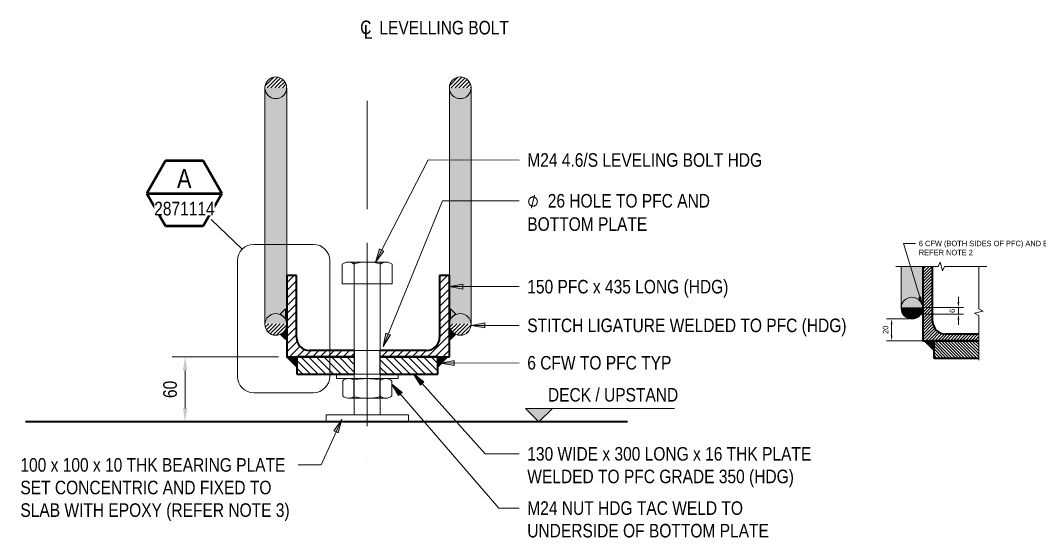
# Model space of a CAD drawing. Header units: metres. Extents: x 0.8 to 15.7, y 1.4 to 7.7.
# Drawn here: x 9.423 to 10.363, y 2.932 to 3.409 of the extents above; entities that cross this region are included whole.
import ezdxf

# ---------------------------------------------------------------- set-up
doc = ezdxf.new("R2010")
doc.units = ezdxf.units.M
doc.linetypes.add('JacobsCenter', pattern=[0.015, 0.009, -0.0015, 0.003, -0.0015])
doc.linetypes.add('JacobsDash', pattern=[0.0045, 0.003, -0.0015])
doc.layers.get('Defpoints').update_dxf_attribs({"color": 41})
for name, color, linetype, lineweight in [('D-BDGE', 7, 'Continuous', 13), ('D-BDGE-LINE', 7, 'Continuous', 9), ('D-ENHA-GEN-ANNO-SYMB', 7, 'Continuous', 9), ('D-ENHA-GEN-LINE', 7, 'Continuous', 13), ('D-ENHA-TEXT', 7, 'Continuous', 9), ('D-ENHA-TEXT-DIMS', 7, 'Continuous', 9)]:
    doc.layers.add(name, color=color, linetype=linetype, lineweight=lineweight)
doc.styles.add('Arial Narrow', font='ARIALN.TTF', dxfattribs={"height": 0.0025})
doc.styles.add('Arial Narrow_3', font='ARIALN.TTF', dxfattribs={"height": 0.0175})
doc.styles.add('Arial Narrow_4', font='ARIALN.TTF', dxfattribs={"height": 0.0125})
doc.styles.add('Arial Narrow_5', font='ARIALN.TTF', dxfattribs={"height": 0.005})
doc.styles.add('Segoe UI Symbol', font='seguisym.ttf', dxfattribs={"height": 0.0125})
doc.dimstyles.new('Dimension_Standard_O__mm__2', dxfattribs={"dimscale": 0.3048, "dimtxt": 0.012793, "dimasz": 0.04101, "dimexe": 0.03937, "dimexo": 0.024606, "dimgap": 0.024606, "dimtad": 1, "dimdec": 0, "dimlfac": 1000, "dimzin": 0, "dimdsep": 46, "dimtxsty": 'Arial Narrow_4', "dimsah": 1, "dimcen": 0.09, "dimaunit": 1, "dimadec": 4, "dimazin": 0, "dimtfac": 1, "dimtdec": 4, "dimtix": 1, "dimtmove": 0, "dimatfit": 3, "dimfxl": 1, "dimtvp": 1, "dimtfill": 1, "dimtolj": 1, "dimtzin": 0, "dimlwd": 18, "dimlwe": 18, "dimarcsym": 2})
doc.dimstyles.new('Dimension_Standard_O__mm__4', dxfattribs={"dimscale": 0.3048, "dimtxt": 0.005117, "dimasz": 0.016404, "dimexe": 0.015748, "dimexo": 0.009843, "dimgap": 0.009843, "dimtad": 1, "dimdec": 0, "dimlfac": 1000, "dimzin": 0, "dimdsep": 46, "dimtxsty": 'Arial Narrow_5', "dimsah": 1, "dimcen": 0.09, "dimaunit": 1, "dimadec": 4, "dimazin": 0, "dimtfac": 1, "dimtdec": 4, "dimtix": 1, "dimtmove": 0, "dimatfit": 3, "dimfxl": 1, "dimtvp": 1, "dimtfill": 1, "dimtolj": 1, "dimtzin": 0, "dimlwd": 18, "dimlwe": 18, "dimarcsym": 2})
pattern_1 = [(45, (5.1510533, 0), (-0.001767767, 0.001767767), [])]

# ---------------------------------------------------------------- blocks, each defined once
blk = doc.blocks.new('BreakLine - BreakLine-5816723-DRG-2871114 - DETAIL A')
at = {"layer": 'D-BDGE-LINE', "lineweight": 13}
for p, q in [((0.00029, 0), (0.03931, 0)), ((0.04531, 0), (0.08462, 0))]:
    blk.add_line(p, q, dxfattribs=at)
blk = doc.blocks.new('BreakLine - BreakLine-5816722-DRG-2871114 - DETAIL A')
at = {"layer": 'D-BDGE-LINE', "lineweight": 13}
for p, q in [((0, 0), (0.037, 0)), ((0.043, 0), (0.08, 0))]:
    blk.add_line(p, q, dxfattribs=at)
blk = doc.blocks.new('Drafting View - DetailHead-4939574-DRG-2871114 - SECTION 4')
at = {"layer": 'D-ENHA-GEN-ANNO-SYMB', "lineweight": 50}
for p, q in [((-0.00346, 0.006), (-0.00693, 0)), ((0.00346, 0.006), (-0.00346, 0.006)), ((0.00693, 0), (0.00346, 0.006)), ((-0.00693, 0), (0.00693, 0)), ((-0.00693, 0), (-0.00347, -0.006)), ((0.00346, -0.006), (0.00693, 0)), ((-0.00347, -0.006), (0.00346, -0.006))]:
    blk.add_line(p, q, dxfattribs=at)
blk = doc.blocks.new('CS_Annot_Centreline Symbol3 - CS_Annot_Centreline Symbol-5905071-DRG-2871114 - SECTION 4')
at = {"layer": 'D-ENHA-GEN-LINE', "lineweight": 9, "char_height": 0.0025, "attachment_point": 1, "style": 'Arial Narrow'}
for s, insert, width in [('C  ', (-0.00109, 0.00476), 0.0044093), ('L', (-0.00041, 0.00392), 0.0019241)]:
    blk.add_mtext(s, dxfattribs=dict(at, insert=insert, width=width))
blk = doc.blocks.new('DIMBLOCK22-DRG-2871114 - SECTION 4')
at = {"layer": 'D-ENHA-TEXT-DIMS', "color": 0, "lineweight": 18, "transparency": 16777216}
for p, q in [((9.66135, 3.09899), (9.56325, 3.09899)), ((9.57525, 3.08649), (9.57525, 3.05149)), ((9.57659, 3.03899), (9.56325, 3.03899))]:
    blk.add_line(p, q, dxfattribs=at)
at = {"layer": 'D-ENHA-TEXT-DIMS', "color": 0, "transparency": 16777216}
for points in [[(9.57317, 3.08649), (9.57733, 3.08649), (9.57525, 3.09899)], [(9.57317, 3.05149), (9.57733, 3.05149), (9.57525, 3.03899)]]:
    blk.add_solid(points, dxfattribs=at)
at = {"layer": 'Defpoints', "color": 0, "transparency": 16777216}
for p in [(9.66885, 3.09899), (9.57525, 3.03899), (9.58409, 3.03899)]:
    blk.add_point(p, dxfattribs=at)
at = {"layer": 'D-ENHA-TEXT-DIMS', "color": 0, "lineweight": 18, "transparency": 16777216, "insert": (9.56137, 3.06899), "char_height": 0.0125, "width": 0.0190066, "attachment_point": 5, "rotation": 90, "style": 'Arial Narrow_4', "bg_fill": 3, "box_fill_scale": 1.1, "bg_fill_color": 256, "bg_fill_true_color": 13158600, "bg_fill_transparency": 0}
blk.add_mtext('\\A1;60', dxfattribs=at)
blk = doc.blocks.new('SYM_ANO_Level - FINISHED LEVEL 2-5691598-DRG-2871114 - SECTION 4')
at = {"layer": 'D-ENHA-GEN-LINE', "lineweight": 9}
blk.add_hatch(color=256, dxfattribs=at).paths.add_polyline_path([(0, 0), (0.00247, -0.00247), (-0.00247, -0.00247)])
for p, q in [((0.00241, 0), (-0.00259, 0)), ((0, 0), (-0.00247, -0.00247)), ((0.00247, -0.00247), (0, 0)), ((-0.025, -0.00247), (0.00241, -0.00247)), ((-0.00247, -0.00247), (0.00247, -0.00247)), ((0.0018, -0.00247), (-0.0018, -0.00247))]:
    blk.add_line(p, q, dxfattribs=at)
blk = doc.blocks.new('DIMBLOCK23-DRG-2871114 - DETAIL A')
at = {"layer": 'D-ENHA-TEXT-DIMS', "color": 0, "lineweight": 18, "transparency": 16777216}
for p, q in [((10.28812, 3.14948), (10.28812, 3.15448)), ((10.25668, 3.13848), (10.29292, 3.13848)), ((10.25837, 3.14448), (10.29292, 3.14448)), ((10.28812, 3.13848), (10.28812, 3.14448)), ((10.28812, 3.13348), (10.28812, 3.12848))]:
    blk.add_line(p, q, dxfattribs=at)
at = {"layer": 'D-ENHA-TEXT-DIMS', "color": 0, "transparency": 16777216}
for points in [[(10.28729, 3.14948), (10.28895, 3.14948), (10.28812, 3.14448)], [(10.28729, 3.13348), (10.28895, 3.13348), (10.28812, 3.13848)]]:
    blk.add_solid(points, dxfattribs=at)
at = {"layer": 'Defpoints', "color": 0, "transparency": 16777216}
for p in [(10.25368, 3.13848), (10.25537, 3.14448)]:
    blk.add_point(p, dxfattribs=at)
at = {"layer": 'D-ENHA-TEXT-DIMS', "color": 0, "lineweight": 18, "transparency": 16777216, "insert": (10.28257, 3.14148), "char_height": 0.005, "width": 0.0038013, "attachment_point": 5, "rotation": 90, "style": 'Arial Narrow_5', "bg_fill": 3, "box_fill_scale": 1.1, "bg_fill_color": 256, "bg_fill_true_color": 13158600, "bg_fill_transparency": 0}
blk.add_mtext('\\A1;6', dxfattribs=at)
at = {"layer": 'Defpoints', "color": 0, "transparency": 16777216}
blk.add_point((10.28812, 3.14448), dxfattribs=at)
blk = doc.blocks.new('DIMBLOCK24-DRG-2871114 - DETAIL A')
at = {"layer": 'D-ENHA-TEXT-DIMS', "color": 0, "lineweight": 18, "transparency": 16777216}
for p, q in [((10.24231, 3.13396), (10.22172, 3.13396)), ((10.22652, 3.12896), (10.22652, 3.11896)), ((10.26237, 3.11396), (10.22172, 3.11396))]:
    blk.add_line(p, q, dxfattribs=at)
at = {"layer": 'D-ENHA-TEXT-DIMS', "color": 0, "transparency": 16777216}
for points in [[(10.22569, 3.12896), (10.22735, 3.12896), (10.22652, 3.13396)], [(10.22569, 3.11896), (10.22735, 3.11896), (10.22652, 3.11396)]]:
    blk.add_solid(points, dxfattribs=at)
at = {"layer": 'Defpoints', "color": 0, "transparency": 16777216}
for p in [(10.24531, 3.13396), (10.22652, 3.11396), (10.26537, 3.11396)]:
    blk.add_point(p, dxfattribs=at)
at = {"layer": 'D-ENHA-TEXT-DIMS', "color": 0, "lineweight": 18, "transparency": 16777216, "insert": (10.22097, 3.12396), "char_height": 0.005, "width": 0.0076026, "attachment_point": 5, "rotation": 90, "style": 'Arial Narrow_5', "bg_fill": 3, "box_fill_scale": 1.1, "bg_fill_color": 256, "bg_fill_true_color": 13158600, "bg_fill_transparency": 0}
blk.add_mtext('\\A1;20', dxfattribs=at)

msp = doc.modelspace()

# ---------------------------------------------------------------- hatches: boundary and pattern name
at = {"layer": 'D-BDGE-LINE'}
h = msp.add_hatch(dxfattribs=at)
h.set_pattern_fill('FP_1', color=256, style=0, pattern_type=2)
h.set_pattern_definition(pattern_1)
h.paths.add_polyline_path([(9.6488681, 3.3466741), (9.6488681, 3.3472029), (9.6687985, 3.3472029), (9.6684578, 3.3497911), (9.6674588, 3.3522029), (9.6658696, 3.354274), (9.6637985, 3.3558632), (9.6613867, 3.3568622), (9.6587985, 3.3572029), (9.6562103, 3.3568622), (9.6537985, 3.3558632), (9.6517274, 3.354274), (9.6501383, 3.3522029), (9.6491393, 3.3497911), (9.6487985, 3.3472029)])
h = msp.add_hatch(dxfattribs=at)
h.set_pattern_fill('FP_1', color=256, style=0, pattern_type=2)
h.set_pattern_definition(pattern_1)
h.paths.add_polyline_path([(9.8388369, 3.3466741), (9.8389065, 3.3472029), (9.8385658, 3.3497911), (9.8375668, 3.3522029), (9.8359776, 3.354274), (9.8339065, 3.3558632), (9.8314947, 3.3568622), (9.8289065, 3.3572029), (9.8263183, 3.3568622), (9.8239065, 3.3558632), (9.8218354, 3.354274), (9.8202462, 3.3522029), (9.8192472, 3.3497911), (9.8189065, 3.3472029), (9.8388369, 3.3472029)])
at = {"layer": 'D-BDGE-LINE', "true_color": 0xffffff}
for points in [[(9.6687985, 3.1295052), (9.6688525, 3.1295052), (9.6687985, 3.3472029), (9.6488681, 3.3472029), (9.6488681, 3.1295052), (9.6687877, 3.1295052)], [(9.8192472, 3.1295052), (9.8388369, 3.1295159), (9.8388369, 3.3472029), (9.8188525, 3.3472029), (9.8189065, 3.1295052), (9.8190929, 3.1295052)], [(10.2545735, 3.1444792), (10.2553663, 3.1444792), (10.2553663, 3.1822951), (10.2353819, 3.1822951), (10.2353819, 3.1444792), (10.2545626, 3.1444792)]]:
    msp.add_hatch(color=7, dxfattribs=at).paths.add_polyline_path(points)
at = {"layer": 'D-BDGE-LINE', "true_color": 0x808080}
h = msp.add_hatch(dxfattribs=at)
h.set_pattern_fill('FP_4', color=8, style=0, pattern_type=2)
h.set_pattern_definition([(45, (5.7380608, 0), (-0.00141421356, 0.00141421356), [])])
h.paths.add_polyline_path([(10.2690619, 3.1139612), (10.3068672, 3.1139612), (10.3068672, 3.1199612), (10.2763663, 3.1199612), (10.2747869, 3.1200669), (10.2732605, 3.1203701), (10.2717746, 3.1208759), (10.2703663, 3.1215689), (10.2690619, 3.122442), (10.267881, 3.1234759), (10.2668471, 3.1246569), (10.265974, 3.1259612), (10.2652809, 3.1273695), (10.2647752, 3.1288554), (10.264472, 3.1303818), (10.2643663, 3.1319612), (10.2643663, 3.1822951), (10.2553663, 3.1822951), (10.2553663, 3.1139612), (10.267881, 3.1139612)])
h = msp.add_hatch(dxfattribs=at)
h.set_pattern_fill('FP_2', color=8, style=0, pattern_type=2)
h.set_pattern_definition([(45, (5.1510533, 0), (-0.003535534, 0.003535534), [])])
h.paths.add_polyline_path([(9.6688525, 3.0989871), (9.7311423, 3.0989871), (9.7311423, 3.1049871), (9.6898525, 3.1049871), (9.6867467, 3.105396), (9.6838525, 3.1065948), (9.6813672, 3.1085018), (9.6794602, 3.1109871), (9.6782614, 3.1138813), (9.6778525, 3.1169871), (9.6778525, 3.1739871), (9.6688525, 3.1739871), (9.6688525, 3.1049871)])
h.paths.add_polyline_path([(9.8188525, 3.0989871), (9.8188525, 3.1739871), (9.8098525, 3.1739871), (9.8098525, 3.1169871), (9.8094436, 3.1138813), (9.8082448, 3.1109871), (9.8063378, 3.1085018), (9.8038525, 3.1065948), (9.8009583, 3.105396), (9.7978525, 3.1049871), (9.7551423, 3.1049871), (9.7551423, 3.0989871), (9.8175432, 3.0989871)])
at = {"layer": 'D-BDGE-LINE'}
h = msp.add_hatch(dxfattribs=at)
h.set_pattern_fill('FP_6', color=256, style=0, pattern_type=2)
h.set_pattern_definition([(45, (5.7380608, 0), (-0.00070710678, 0.00070710678), [])])
h.paths.add_polyline_path([(10.2453123, 3.1339612), (10.2479005, 3.1343019), (10.2503123, 3.1353009), (10.2523834, 3.1368901), (10.2539725, 3.1389612), (10.2549716, 3.141373), (10.2553123, 3.1439612), (10.2552441, 3.1444792), (10.2353819, 3.14449), (10.2353123, 3.1439612), (10.235653, 3.141373), (10.236652, 3.1389612), (10.2382412, 3.1368901), (10.2403123, 3.1353009), (10.2427241, 3.1343019)])
at = {"layer": 'D-BDGE-LINE', "true_color": 0xd6ccbe}
for points in [[(10.2553663, 3.1373712), (10.2553123, 3.1439612), (10.2551259, 3.1420392), (10.2550067, 3.1416401), (10.2549716, 3.141373), (10.2548119, 3.1409877), (10.2545735, 3.1401889), (10.2541358, 3.1393553), (10.2539725, 3.1389612), (10.2538342, 3.1387808), (10.2536758, 3.1384792), (10.2551259, 3.1375288)], [(10.2553663, 3.1439612), (10.2553663, 3.1444792), (10.2553015, 3.1444792), (10.2553123, 3.1443928)], [(9.6688525, 3.1223971), (9.6687985, 3.1289871), (9.6686121, 3.1270651), (9.6680597, 3.1252148), (9.667162, 3.1235052), (9.6687985, 3.1224325)], [(9.6688525, 3.1289871), (9.6687985, 3.1295052), (9.6687947, 3.129449), (9.6687985, 3.1294187)], [(9.8188525, 3.1223971), (9.820543, 3.1235052), (9.8196453, 3.1252148), (9.8190929, 3.1270651), (9.8188525, 3.1289871), (9.8188525, 3.1252148)]]:
    msp.add_hatch(color=9, dxfattribs=at).paths.add_polyline_path(points)
at = {"layer": 'D-BDGE-LINE'}
h = msp.add_hatch(dxfattribs=at)
h.set_pattern_fill('FP_1', color=256, style=0, pattern_type=2)
h.set_pattern_definition(pattern_1)
h.paths.add_polyline_path([(9.6587985, 3.1189871), (9.6613867, 3.1193279), (9.6637985, 3.1203269), (9.6658696, 3.1219161), (9.667469, 3.1240117), (9.6684578, 3.1263989), (9.6687985, 3.1289871), (9.6687303, 3.1295052), (9.6488681, 3.1295159), (9.6487985, 3.1289871), (9.6491393, 3.1263989), (9.6501383, 3.1239871), (9.6517274, 3.1219161), (9.6537985, 3.1203269), (9.6562103, 3.1193279)])
h = msp.add_hatch(dxfattribs=at)
h.set_pattern_fill('FP_1', color=256, style=0, pattern_type=2)
h.set_pattern_definition(pattern_1)
h.paths.add_polyline_path([(9.8289065, 3.1189871), (9.8314947, 3.1193279), (9.8339065, 3.1203269), (9.8359776, 3.1219161), (9.8375668, 3.1239871), (9.8385658, 3.1263989), (9.8389065, 3.1289871), (9.8388369, 3.1295052), (9.8189747, 3.1295052), (9.8189065, 3.1289871), (9.8192472, 3.1263989), (9.8202462, 3.1239871), (9.8218354, 3.1219161), (9.8239065, 3.1203269), (9.8263183, 3.1193279)])
at = {"layer": 'D-BDGE-LINE', "true_color": 0x808080}
for points in [[(9.6676998, 3.1149559), (9.6676998, 3.1231527), (9.6672347, 3.1234575), (9.6654042, 3.121276), (9.662823, 3.1198327), (9.6674588, 3.115197)], [(9.8200052, 3.1149559), (9.824882, 3.1198327), (9.8223008, 3.121276), (9.8204703, 3.1234575), (9.8200052, 3.1230876), (9.8200052, 3.1169871)], [(10.2653663, 3.1050323), (10.2653663, 3.1139612), (10.2564374, 3.1139612), (10.2652809, 3.1051176)], [(9.6781423, 3.0895862), (9.6781423, 3.0989871), (9.6687894, 3.0989391), (9.6778525, 3.089876)], [(9.8081423, 3.0895862), (9.8175432, 3.0989871), (9.8081423, 3.0989871)]]:
    msp.add_hatch(color=8, dxfattribs=at).paths.add_polyline_path(points)
h = msp.add_hatch(dxfattribs=at)
h.set_pattern_fill('FP_5', color=8, style=0, pattern_type=2)
h.set_pattern_definition([(315, (5.7380608, 0), (0.00141421356, 0.00141421356), [])])
h.paths.add_polyline_path([(10.2653663, 3.0979612), (10.3068672, 3.0979612), (10.3068672, 3.1139612), (10.2653663, 3.1139612)])
h = msp.add_hatch(dxfattribs=at)
h.set_pattern_fill('FP_3', color=8, style=0, pattern_type=2)
h.set_pattern_definition([(315, (5.1510533, 0), (0.003535534, 0.003535534), [])])
h.paths.add_polyline_path([(9.6838525, 3.0829871), (9.7311423, 3.0829871), (9.7311423, 3.0989871), (9.6781423, 3.0989871), (9.6781423, 3.0829871), (9.6813672, 3.0829871)])
h.paths.add_polyline_path([(9.8038525, 3.0829871), (9.8081423, 3.0829871), (9.8081423, 3.0989871), (9.7551423, 3.0989871), (9.7551423, 3.0829871), (9.8009583, 3.0829871)])
at = {"layer": 'D-ENHA-TEXT'}
for points in [[(9.7507686, 3.1864037), (9.7584448, 3.1965123), (9.7545245, 3.1985281)], [(9.8188544, 3.163779), (9.8313544, 3.1615749), (9.8313544, 3.1659831)], [(10.2539916, 3.1492716), (10.253393, 3.1543134), (10.2517048, 3.1538046)], [(9.8391125, 3.1280612), (9.8516125, 3.1258571), (9.8516125, 3.1302653)], [(9.7576884, 3.1085187), (9.7644416, 3.119266), (9.7603585, 3.1209275)], [(9.8108778, 3.0933113), (9.8233857, 3.0911522), (9.8233698, 3.0955603)], [(9.7854373, 3.0837372), (9.792134, 3.0729547), (9.795418, 3.0758954)], [(9.7654157, 3.0741888), (9.7719241, 3.0632916), (9.7752587, 3.0661748)], [(9.7196089, 3.0412143), (9.7124268, 3.0307489), (9.7164393, 3.0289236)]]:
    msp.add_hatch(color=256, dxfattribs=at).paths.add_polyline_path(points)

# ---------------------------------------------------------------- linework, layer by layer
at = {"layer": 'D-BDGE', "linetype": 'JacobsCenter', "lineweight": 9}
for p, q in [((9.7431423, 3.0350954), (9.7431423, 3.3893371)), ((9.7431423, 3.20412), (9.7431423, 3.00412))]:
    msp.add_line(p, q, dxfattribs=at)
at = {"layer": 'D-BDGE'}
for p, q in [((9.6488681, 3.3472029), (9.6488681, 3.1295052)), ((9.6688525, 3.1295052), (9.6688525, 3.3472029)), ((9.8188525, 3.3472029), (9.8188525, 3.1295052)), ((9.8388369, 3.1295052), (9.8388369, 3.3472029)), ((10.2353819, 3.1822951), (10.2353819, 3.1444792)), ((10.2553663, 3.1444792), (10.2553663, 3.1822951))]:
    msp.add_line(p, q, dxfattribs=at)
at = {"layer": 'D-BDGE', "lineweight": 18}
for p, q in [((9.7247556, 3.1863788), (9.7615289, 3.1863788)), ((9.7311423, 3.1663788), (9.7311423, 3.1863788)), ((9.7551423, 3.1663788), (9.7551423, 3.1863788)), ((9.7201423, 3.1663788), (9.7201423, 3.1844103)), ((9.7201423, 3.1791838), (9.7201423, 3.1700738)), ((9.7311423, 3.1791838), (9.7311423, 3.1700738)), ((9.7661423, 3.1663788), (9.7661423, 3.1844103)), ((9.7201423, 3.1663788), (9.7661423, 3.1663788)), ((9.7562273, 3.1663788), (9.7267162, 3.1663788)), ((9.7311423, 3.1049871), (9.7311423, 3.1663788)), ((9.7551423, 3.1049871), (9.7551423, 3.1663788)), ((9.7716423, 3.0829871), (9.7146423, 3.0829871)), ((9.7146423, 3.0829871), (9.7146423, 3.0789871)), ((9.7311423, 3.0829871), (9.7161423, 3.0829871)), ((9.7311423, 3.0454871), (9.7311423, 3.0829871)), ((9.7731423, 3.0829871), (9.7551423, 3.0829871)), ((9.7551423, 3.0454871), (9.7551423, 3.0829871)), ((9.7716423, 3.0789871), (9.7716423, 3.0829871)), ((9.7146423, 3.0789871), (9.7716423, 3.0789871)), ((9.7205097, 3.0770186), (9.7205097, 3.0629556)), ((9.7205097, 3.0661821), (9.7205097, 3.0752921)), ((9.7593882, 3.0789871), (9.7268964, 3.0789871)), ((9.7547748, 3.0770186), (9.7547748, 3.0609871)), ((9.7657748, 3.0770186), (9.7657748, 3.0629556)), ((9.7251231, 3.0609871), (9.7611615, 3.0609871)), ((9.7558598, 3.0609871), (9.7268964, 3.0609871)), ((9.7811423, 3.0454871), (9.7051423, 3.0454871)), ((9.7051423, 3.0389871), (9.7051423, 3.0454871)), ((9.7811423, 3.0389871), (9.7811423, 3.0454871)), ((9.7811423, 3.0389871), (9.7051423, 3.0389871))]:
    msp.add_line(p, q, dxfattribs=at)
at = {"layer": 'D-BDGE', "lineweight": 35}
for p, q in [((10.2553663, 3.1822951), (10.2553663, 3.1139612)), ((10.2643663, 3.1319612), (10.2643663, 3.1822951)), ((9.6688525, 3.1739871), (9.6688525, 3.0989871)), ((9.6778525, 3.1739871), (9.6688525, 3.1739871)), ((9.6778525, 3.1169871), (9.6778525, 3.1739871)), ((9.8188525, 3.1739871), (9.8098525, 3.1739871)), ((9.8098525, 3.1739871), (9.8098525, 3.1169871)), ((9.8188525, 3.0989871), (9.8188525, 3.1739871)), ((10.3068672, 3.1199612), (10.2763663, 3.1199612)), ((10.2553663, 3.1139612), (10.3068672, 3.1139612)), ((10.3068672, 3.1139612), (10.2653663, 3.1139612)), ((10.2653663, 3.1139612), (10.2653663, 3.0979612)), ((9.7311423, 3.1049871), (9.6898525, 3.1049871)), ((9.7978525, 3.1049871), (9.7551423, 3.1049871)), ((9.6688525, 3.0989871), (9.7311423, 3.0989871)), ((9.7311423, 3.0989871), (9.6781423, 3.0989871)), ((9.6781423, 3.0989871), (9.6781423, 3.0829871)), ((9.7551423, 3.0989871), (9.8188525, 3.0989871)), ((9.8081423, 3.0989871), (9.7551423, 3.0989871)), ((9.8081423, 3.0829871), (9.8081423, 3.0989871)), ((10.2653663, 3.0979612), (10.3068672, 3.0979612)), ((9.6781423, 3.0829871), (9.7311423, 3.0829871)), ((9.7551423, 3.0829871), (9.8081423, 3.0829871)), ((9.9831423, 3.0389871), (9.4281423, 3.0389871))]:
    msp.add_line(p, q, dxfattribs=at)
at = {"layer": 'D-BDGE', "lineweight": 9}
for p, q in [((10.2553663, 3.1505512), (10.2536758, 3.1494432)), ((10.2553663, 3.1439612), (10.2553663, 3.1505512)), ((10.2536758, 3.1384792), (10.2553663, 3.1373712)), ((10.2553663, 3.1373712), (10.2553663, 3.1439612)), ((9.6688525, 3.1355772), (9.667162, 3.1344691)), ((9.6688525, 3.1289871), (9.6688525, 3.1355772)), ((9.6688525, 3.1223971), (9.6688525, 3.1289871)), ((9.8188525, 3.1355772), (9.8188525, 3.1289871)), ((9.820543, 3.1344691), (9.8188525, 3.1355772)), ((9.8188525, 3.1289871), (9.8188525, 3.1223971)), ((9.667162, 3.1235052), (9.6688525, 3.1223971)), ((9.8188525, 3.1223971), (9.820543, 3.1235052)), ((10.2653663, 3.1139612), (10.2653663, 3.0979612)), ((9.7311423, 3.0829871), (9.7551423, 3.0829871)), ((9.7307748, 3.0777351), (9.7307748, 3.0622391))]:
    msp.add_line(p, q, dxfattribs=at)
at = {"layer": 'D-BDGE', "color": 8, "lineweight": 9, "true_color": 0x808080}
for p, q in [((9.6676998, 3.1432731), (9.662823, 3.1383964)), ((9.662823, 3.1383964), (9.6654042, 3.1369531)), ((9.6676998, 3.1342173), (9.6676998, 3.1432731)), ((9.8200052, 3.1432731), (9.8200052, 3.1342173)), ((9.824882, 3.1383964), (9.8200052, 3.1432731)), ((9.8223008, 3.1369531), (9.824882, 3.1383964)), ((9.6654042, 3.1369531), (9.6676998, 3.1342173)), ((9.8200052, 3.1342173), (9.8223008, 3.1369531)), ((9.6654042, 3.121276), (9.662823, 3.1198327)), ((9.662823, 3.1198327), (9.6676998, 3.1149559)), ((9.6676998, 3.1240117), (9.6654042, 3.121276)), ((9.6676998, 3.1149559), (9.6676998, 3.1240117)), ((9.8223008, 3.121276), (9.8200052, 3.1240117)), ((9.8200052, 3.1240117), (9.8200052, 3.1149559)), ((9.8200052, 3.1149559), (9.824882, 3.1198327)), ((9.824882, 3.1198327), (9.8223008, 3.121276)), ((10.2653663, 3.1139612), (10.2564374, 3.1139612)), ((10.2564374, 3.1139612), (10.2653663, 3.1050323)), ((10.2653663, 3.1050323), (10.2653663, 3.1139612)), ((9.6781423, 3.0989871), (9.6687414, 3.0989871)), ((9.6687414, 3.0989871), (9.6781423, 3.0895862)), ((9.6781423, 3.0895862), (9.6781423, 3.0989871)), ((9.8081423, 3.0895862), (9.8175432, 3.0989871)), ((9.8175432, 3.0989871), (9.8081423, 3.0989871)), ((9.8081423, 3.0989871), (9.8081423, 3.0895862))]:
    msp.add_line(p, q, dxfattribs=at)
at = {"layer": 'D-BDGE', "lineweight": 25}
for p, q in [((9.7311423, 3.1049871), (9.7311423, 3.0829871)), ((9.7551423, 3.0829871), (9.7551423, 3.1049871))]:
    msp.add_line(p, q, dxfattribs=at)
at = {"layer": 'D-BDGE', "linetype": 'JacobsDash'}
msp.add_line((9.7551423, 3.1049871), (9.7311423, 3.1049871), dxfattribs=at)
at = {"layer": 'D-BDGE'}
for centre, start, end in [((9.6587985, 3.3472029), 90, 270), ((9.6587985, 3.3472029), 270, 90), ((9.8289065, 3.3472029), 90, 270), ((9.8289065, 3.3472029), 270, 90), ((10.2453123, 3.1439612), 0, 180), ((9.6587985, 3.1289871), 0, 180), ((9.8289065, 3.1289871), 0, 180), ((10.2453123, 3.1439612), 180, 0), ((9.6587985, 3.1289871), 180, 0), ((9.8289065, 3.1289871), 180, 0)]:
    msp.add_arc(centre, 0.01, start, end, dxfattribs=at)
at = {"layer": 'D-BDGE', "lineweight": 18}
for centre, radius, start, end in [((9.7256423, 3.1779108), 0.0085143, 55.9677093, 130.2386427), ((9.7431423, 3.1282451), 0.0581337, 77.3460448, 102.6539552), ((9.7606423, 3.1779108), 0.0085143, 49.7613573, 124.0322907), ((9.7260097, 3.0705191), 0.0085143, 57.449547, 130.2386427), ((9.7427748, 3.0208534), 0.0581337, 78.087318, 102.0981473), ((9.7602748, 3.0705191), 0.0085143, 49.7613573, 130.2386427), ((9.7260097, 3.0694551), 0.0085143, 229.7613573, 302.550453), ((9.7427748, 3.1191208), 0.0581337, 257.9018527, 281.912682), ((9.7602748, 3.0694551), 0.0085143, 229.7613573, 310.2386427)]:
    msp.add_arc(centre, radius, start, end, dxfattribs=at)
at = {"layer": 'D-BDGE', "lineweight": 35}
for centre, start, end in [((10.2763663, 3.1319612), 180, 270), ((9.6898525, 3.1169871), 180, 270), ((9.7978525, 3.1169871), 270, 0)]:
    msp.add_arc(centre, 0.012, start, end, dxfattribs=at)
at = {"layer": 'D-ENHA-GEN-ANNO-SYMB', "lineweight": 18}
for p, q in [((9.6934918, 3.2028035), (9.6384729, 3.2028035)), ((9.6234729, 3.1878035), (9.6234729, 3.0809403)), ((9.7084918, 3.0809403), (9.7084918, 3.1878035)), ((9.6384729, 3.0659403), (9.6934918, 3.0659403))]:
    msp.add_line(p, q, dxfattribs=at)
for centre, start, end in [((9.6384729, 3.1878035), 90, 180), ((9.6934918, 3.1878035), 0, 90), ((9.6384729, 3.0809403), 180, 270), ((9.6934918, 3.0809403), 270, 0)]:
    msp.add_arc(centre, 0.015, start, end, dxfattribs=at)
at = {"layer": 'D-ENHA-GEN-LINE'}
for p, q in [((10.2693663, 3.1822951), (10.2713663, 3.1862951)), ((10.2713663, 3.1862951), (10.2733663, 3.1782951)), ((10.2323663, 3.1822951), (10.2303663, 3.1822951)), ((10.2753663, 3.1822951), (10.2733663, 3.1782951)), ((10.3123663, 3.1822951), (10.3143663, 3.1822951)), ((10.3108672, 3.1412726), (10.3028672, 3.1392726)), ((10.3068672, 3.1372726), (10.3028672, 3.1392726)), ((10.3068672, 3.1432726), (10.3108672, 3.1412726)), ((10.3068672, 3.0979612), (10.3068672, 3.0959612))]:
    msp.add_line(p, q, dxfattribs=at)
at = {"layer": 'D-ENHA-TEXT'}
for p, q in [((9.7507686, 3.1864037), (9.7992131, 3.2806174)), ((9.7992131, 3.2806174), (9.8831566, 3.2805914)), ((9.7576884, 3.1085187), (9.812419, 3.2430088)), ((9.812419, 3.2430088), (9.8831566, 3.2429828)), ((9.7545245, 3.1985281), (9.7507686, 3.1864037)), ((9.7507686, 3.1864037), (9.7584448, 3.1965123)), ((9.7584448, 3.1965123), (9.7545245, 3.1985281)), ((10.2376167, 3.2036086), (10.2486188, 3.2036086)), ((10.2539916, 3.1492716), (10.2376167, 3.2036086)), ((9.8313544, 3.1659831), (9.8188544, 3.163779)), ((9.8188544, 3.163779), (9.8313544, 3.1615749)), ((9.8188544, 3.163779), (9.8831566, 3.163779)), ((9.8313544, 3.1615749), (9.8313544, 3.1659831)), ((10.253393, 3.1543134), (10.2517048, 3.1538046)), ((10.2517048, 3.1538046), (10.2539916, 3.1492716)), ((10.2539916, 3.1492716), (10.253393, 3.1543134)), ((9.8516125, 3.1302653), (9.8391125, 3.1280612)), ((9.8516125, 3.1258571), (9.8516125, 3.1302653)), ((9.7603585, 3.1209275), (9.7576884, 3.1085187)), ((9.7644416, 3.119266), (9.7603585, 3.1209275)), ((9.8391125, 3.1280612), (9.8516125, 3.1258571)), ((9.8391125, 3.1280612), (9.8831566, 3.1280612)), ((9.7576884, 3.1085187), (9.7644416, 3.119266)), ((9.8233698, 3.0955603), (9.8108778, 3.0933113)), ((9.8108778, 3.0933113), (9.8831566, 3.0935711)), ((9.8108778, 3.0933113), (9.8233857, 3.0911522)), ((9.8233857, 3.0911522), (9.8233698, 3.0955603)), ((9.7854373, 3.0837372), (9.792134, 3.0729547)), ((9.795418, 3.0758954), (9.7854373, 3.0837372)), ((9.7854373, 3.0837372), (9.8518278, 3.0095972)), ((9.7654157, 3.0741888), (9.7719241, 3.0632916)), ((9.7752587, 3.0661748), (9.7654157, 3.0741888)), ((9.7654157, 3.0741888), (9.8644953, 2.9595972)), ((9.792134, 3.0729547), (9.795418, 3.0758954)), ((9.7719241, 3.0632916), (9.7752587, 3.0661748)), ((9.7196089, 3.0412143), (9.7005743, 2.9993704)), ((9.7196089, 3.0412143), (9.7124268, 3.0307489)), ((9.7164393, 3.0289236), (9.7196089, 3.0412143)), ((9.7124268, 3.0307489), (9.7164393, 3.0289236)), ((9.8518278, 3.0095972), (9.8831566, 3.0095712)), ((9.7005743, 2.9993704), (9.6795706, 2.9993704)), ((9.8644953, 2.9595972), (9.8831566, 2.9595712))]:
    msp.add_line(p, q, dxfattribs=at)

# ---------------------------------------------------------------- block references
at = {"layer": 'D-BDGE-LINE'}
msp.add_blockref('BreakLine - BreakLine-5816722-DRG-2871114 - DETAIL A', (10.2323663, 3.1822951), dxfattribs=at)
at = {"layer": 'D-BDGE-LINE', "rotation": 270.0000000000002}
msp.add_blockref('BreakLine - BreakLine-5816723-DRG-2871114 - DETAIL A', (10.3068672, 3.182584), dxfattribs=at)
at = {"layer": 'D-ENHA-GEN-ANNO-SYMB', "lineweight": 50, "xscale": 4.999999999999998, "yscale": 4.999999999999998, "zscale": 4.999999999999998}
msp.add_blockref('Drafting View - DetailHead-4939574-DRG-2871114 - SECTION 4', (9.5744415, 3.2497436), dxfattribs=at)
at = {"layer": 'D-ENHA-GEN-LINE', "lineweight": 9, "xscale": 5, "yscale": 5, "zscale": 5}
msp.add_blockref('CS_Annot_Centreline Symbol3 - CS_Annot_Centreline Symbol-5905071-DRG-2871114 - SECTION 4', (9.7420767, 3.3853724), dxfattribs=at)
at = {"layer": 'D-ENHA-GEN-LINE', "lineweight": 9, "xscale": 5, "yscale": 5, "zscale": 5, "rotation": 180}
msp.add_blockref('SYM_ANO_Level - FINISHED LEVEL 2-5691598-DRG-2871114 - SECTION 4', (9.9014172, 3.0389871), dxfattribs=at)

# ---------------------------------------------------------------- texts
at = {"layer": 'D-ENHA-GEN-LINE', "lineweight": 9, "insert": (9.7543277, 3.4089045), "char_height": 0.0125, "attachment_point": 1, "style": 'Arial Narrow_4', "bg_fill": 3, "box_fill_scale": 1, "bg_fill_color": 256, "bg_fill_true_color": 13158600, "bg_fill_transparency": 0}
msp.add_mtext('LEVELLING BOLT', dxfattribs=at)
at = {"layer": 'D-ENHA-GEN-LINE', "insert": (9.9097022, 3.0702938), "char_height": 0.0125, "attachment_point": 1, "style": 'Arial Narrow_4', "bg_fill": 3, "box_fill_scale": 1, "bg_fill_color": 256, "bg_fill_true_color": 13158600, "bg_fill_transparency": 0}
msp.add_mtext('DECK / UPSTAND', dxfattribs=at)
at = {"layer": 'D-ENHA-TEXT', "char_height": 0.0125, "attachment_point": 1, "bg_fill": 3, "box_fill_scale": 1, "bg_fill_color": 256, "bg_fill_true_color": 13158600, "bg_fill_transparency": 0}
for s, insert, style in [('M24 4.6/S LEVELING BOLT HDG', (9.8906566, 3.2868414), 'Arial Narrow_4'), ('\\fSegoe UI Symbol|b0|i0|c254|p34|;⌀', (9.8906566, 3.2492328), 'Segoe UI Symbol'), ('BOTTOM PLATE', (9.8906566, 3.2277354), 'Arial Narrow_4'), ('150 PFC x 435 LONG (HDG)', (9.8906566, 3.170029), 'Arial Narrow_4'), ('STITCH LIGATURE WELDED TO PFC (HDG)', (9.8906566, 3.1343112), 'Arial Narrow_4'), ('6 CFW TO PFC TYP', (9.8906566, 3.0998211), 'Arial Narrow_4'), ('130 WIDE x 300 LONG x 16 THK PLATE ', (9.8906566, 3.0158212), 'Arial Narrow_4'), ('100 x 100 x 10 THK BEARING PLATE ', (9.4233622, 3.0056204), 'Arial Narrow_4'), ('WELDED TO PFC GRADE 350 (HDG) ', (9.8906566, 2.9949853), 'Arial Narrow_4'), ('SET CONCENTRIC AND FIXED TO ', (9.4233622, 2.9847845), 'Arial Narrow_4'), ('SLAB WITH EPOXY (REFER NOTE 3)', (9.4233622, 2.9639485), 'Arial Narrow_4'), ('M24 NUT HDG TAC WELD TO ', (9.8906566, 2.9658212), 'Arial Narrow_4'), ('UNDERSIDE OF BOTTOM PLATE', (9.8906566, 2.9449853), 'Arial Narrow_4')]:
    msp.add_mtext(s, dxfattribs=dict(at, insert=insert, style=style))

# ---------------------------------------------------------------- next in the draw order: texts
at = {"layer": 'D-ENHA-GEN-ANNO-SYMB', "insert": (9.5677119, 3.272233), "char_height": 0.0175, "attachment_point": 1, "style": 'Arial Narrow_3', "bg_fill": 3, "box_fill_scale": 1, "bg_fill_color": 256, "bg_fill_transparency": 0}
msp.add_mtext('A', dxfattribs=at)
at = {"layer": 'D-ENHA-GEN-ANNO-SYMB', "insert": (9.5467119, 3.242028), "char_height": 0.0125, "attachment_point": 1, "style": 'Arial Narrow_4', "bg_fill": 3, "box_fill_scale": 1, "bg_fill_color": 256, "bg_fill_true_color": 13158600, "bg_fill_transparency": 0}
msp.add_mtext('2871114', dxfattribs=at)
at = {"layer": 'D-ENHA-TEXT', "attachment_point": 1, "bg_fill": 3, "box_fill_scale": 1, "bg_fill_color": 256, "bg_fill_true_color": 13158600, "bg_fill_transparency": 0}
for s, insert, char_height, style in [(' 26 HOLE TO PFC AND ', (9.9055394, 3.2492328), 0.0125, 'Arial Narrow_4'), ('6 CFW (BOTH SIDES OF PFC) AND BARS', (10.2516188, 3.2061086), 0.005, 'Arial Narrow_5')]:
    msp.add_mtext(s, dxfattribs=dict(at, insert=insert, char_height=char_height, style=style))

# ---------------------------------------------------------------- next in the draw order: dimensions: what is measured, and where the dimension line sits
at = {"layer": 'D-ENHA-TEXT-DIMS', "lineweight": 18}
for base, p1, p2, dimstyle, override, picture, middle in [((10.2881192, 3.1444792), (10.2536758, 3.1384792), (10.2553663, 3.1444792), 'Dimension_Standard_O__mm__4', {"dimpost": '<>', "dimfxl": 0.006234}, 'DIMBLOCK23-DRG-2871114 - DETAIL A', (10.2825664, 3.1414792)), ((9.5752497, 3.0389871), (9.6688525, 3.0989871), (9.5840885, 3.0389871), 'Dimension_Standard_O__mm__2', {"dimpost": '<>', "dimfxl": 0.103851}, 'DIMBLOCK22-DRG-2871114 - SECTION 4', (9.5613675, 3.0689871))]:
    dim = msp.add_linear_dim(base=base, p1=p1, p2=p2, angle=90, dimstyle=dimstyle, override=override, dxfattribs=at)
    dim.commit()
    dim.dimension.update_dxf_attribs({"geometry": picture, "text_midpoint": middle})

# ---------------------------------------------------------------- next in the draw order: linework, layer by layer
at = {"layer": 'D-ENHA-GEN-ANNO-SYMB', "lineweight": 18}
msp.add_line((9.6276917, 3.1982326), (9.5993378, 3.2256605), dxfattribs=at)

# ---------------------------------------------------------------- next in the draw order: texts
at = {"layer": 'D-ENHA-TEXT', "insert": (10.2516188, 3.1977742), "char_height": 0.005, "attachment_point": 1, "style": 'Arial Narrow_5', "bg_fill": 3, "box_fill_scale": 1, "bg_fill_color": 256, "bg_fill_true_color": 13158600, "bg_fill_transparency": 0}
msp.add_mtext('REFER NOTE 2', dxfattribs=at)

# ---------------------------------------------------------------- next in the draw order: dimensions: what is measured, and where the dimension line sits
at = {"layer": 'D-ENHA-TEXT-DIMS', "lineweight": 18}
dim = msp.add_linear_dim(base=(10.2265201, 3.1139612), p1=(10.2453123, 3.1339612), p2=(10.2653663, 3.1139612), angle=90, dimstyle='Dimension_Standard_O__mm__4', override={"dimpost": '<>', "dimfxl": 0.028322}, dxfattribs=at)
dim.commit()
dim.dimension.update_dxf_attribs({"geometry": 'DIMBLOCK24-DRG-2871114 - DETAIL A', "text_midpoint": (10.2209672, 3.1239612)})

doc.saveas('drawing.dxf')
